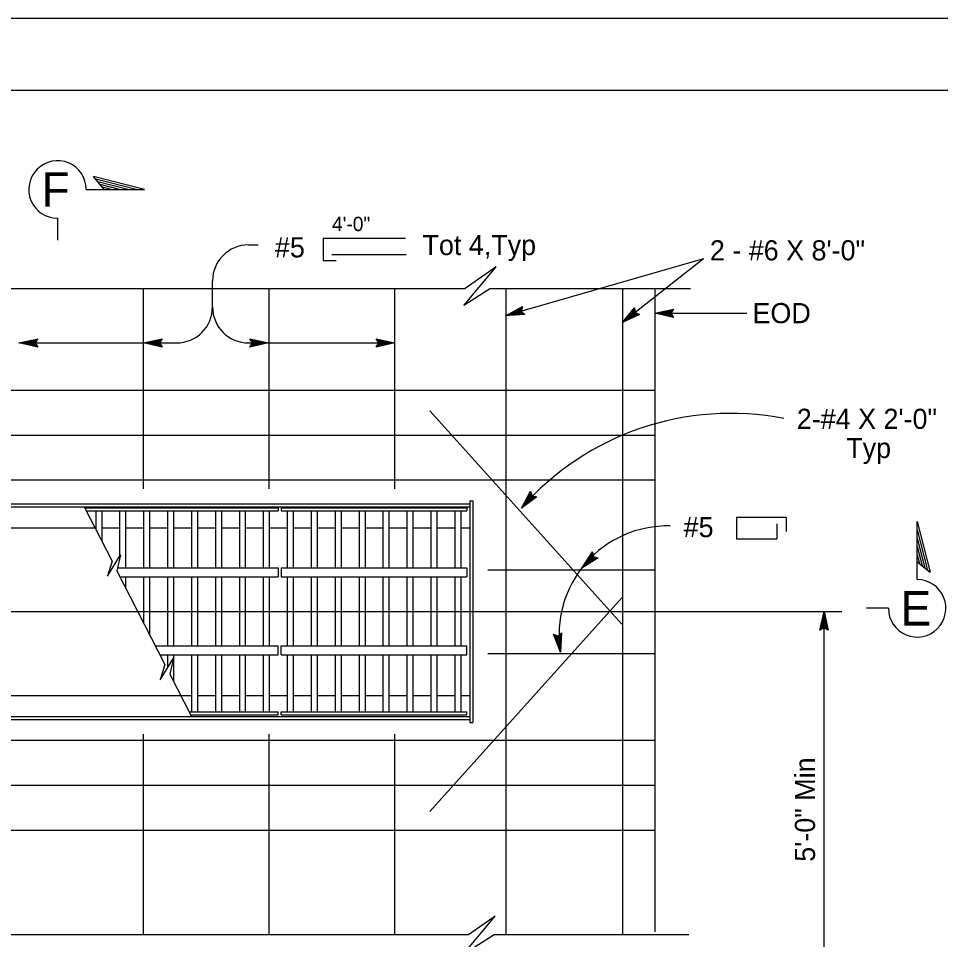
# Model space of a CAD drawing. Extents: x 0 to 2.83, y 0 to 1.83.
# Drawn here: x 1.207 to 1.742, y 1.299 to 1.833 of the extents above; entities that cross this region are included whole.
import ezdxf

# ---------------------------------------------------------------- set-up
doc = ezdxf.new("R2010")
doc.units = 0
for name, color, linetype in [('10 Sheet Format', 7, 'Continuous'), ('201 Center and Station Line', 7, 'Continuous'), ('210 Border', 7, 'Continuous'), ('212 Leaders and Dim Lines', 7, 'Continuous'), ('213 Rebar', 7, 'Continuous'), ('214 Text and Titles', 7, 'Continuous'), ('216 Rebar', 7, 'Continuous'), ('220 Structural Steel', 7, 'Continuous'), ('241 Concrete', 7, 'Continuous'), ('Default', 7, 'Continuous')]:
    doc.layers.add(name, color=color, linetype=linetype)

msp = doc.modelspace()

# ---------------------------------------------------------------- linework, layer by layer
at = {"layer": '10 Sheet Format'}
msp.add_lwpolyline([(0, 0), (2.83333, 0), (2.83333, 1.83333), (0, 1.83333)], close=True, dxfattribs=at)
at = {"layer": '201 Center and Station Line'}
msp.add_line((1.01442, 1.48922), (1.68502, 1.48922), dxfattribs=at)
at = {"layer": '210 Border'}
msp.add_line((0.08333, 1.79167), (2.79167, 1.79167), dxfattribs=at)
at = {"layer": '212 Leaders and Dim Lines'}
for p, q in [((1.60471, 1.69395), (1.48987, 1.66086)), ((1.60471, 1.69395), (1.55765, 1.65686)), ((1.48987, 1.66086), (1.49963, 1.66617)), ((1.49228, 1.66156), (1.4994, 1.66543)), ((1.49467, 1.66224), (1.49927, 1.66474)), ((1.49707, 1.66293), (1.49904, 1.664)), ((1.49963, 1.66617), (1.4989, 1.66346)), ((1.49963, 1.66617), (1.49963, 1.66617)), ((1.55765, 1.65686), (1.56468, 1.66547)), ((1.55962, 1.65842), (1.56475, 1.66469)), ((1.56157, 1.65995), (1.56489, 1.664)), ((1.56468, 1.66547), (1.56468, 1.66547)), ((1.56468, 1.66547), (1.56503, 1.66268)), ((1.57642, 1.6623), (1.58727, 1.66471)), ((1.57894, 1.66231), (1.58685, 1.66406)), ((1.58727, 1.66471), (1.58583, 1.6623)), ((1.58727, 1.66471), (1.58727, 1.66471)), ((1.50097, 1.66153), (1.48987, 1.66086)), ((1.48987, 1.66086), (1.48987, 1.66086)), ((1.50041, 1.66204), (1.49227, 1.66155)), ((1.49983, 1.66255), (1.49467, 1.66224)), ((1.49934, 1.66306), (1.49707, 1.66293)), ((1.4989, 1.66346), (1.50097, 1.66153)), ((1.50097, 1.66153), (1.50097, 1.66153)), ((1.56767, 1.66167), (1.55765, 1.65686)), ((1.56696, 1.66194), (1.55961, 1.65841)), ((1.56623, 1.66218), (1.56157, 1.65995)), ((1.56354, 1.66149), (1.56495, 1.66323)), ((1.56559, 1.66248), (1.56354, 1.66149)), ((1.56503, 1.66268), (1.56767, 1.66167)), ((1.56767, 1.66167), (1.56767, 1.66167)), ((1.58727, 1.65988), (1.57642, 1.6623)), ((1.57642, 1.6623), (1.57642, 1.6623)), ((1.57642, 1.6623), (1.6298, 1.6623)), ((1.58688, 1.66052), (1.57892, 1.6623)), ((1.58142, 1.6623), (1.58652, 1.66343)), ((1.58646, 1.66117), (1.58142, 1.6623)), ((1.58391, 1.6623), (1.5861, 1.66278)), ((1.58614, 1.6618), (1.58391, 1.6623)), ((1.58583, 1.6623), (1.58727, 1.65988)), ((1.58727, 1.65988), (1.58727, 1.65988)), ((1.55765, 1.65686), (1.55765, 1.65686)), ((1.20757, 1.64511), (1.21842, 1.64752)), ((1.20757, 1.64511), (1.29902, 1.64511)), ((1.21842, 1.64269), (1.20757, 1.64511)), ((1.20757, 1.64511), (1.20757, 1.64511)), ((1.21802, 1.64334), (1.21006, 1.64511)), ((1.21008, 1.64512), (1.21799, 1.64687)), ((1.21256, 1.64511), (1.21767, 1.64624)), ((1.2176, 1.64399), (1.21256, 1.64511)), ((1.21506, 1.64511), (1.21725, 1.64559)), ((1.21729, 1.64461), (1.21506, 1.64511)), ((1.21842, 1.64752), (1.21697, 1.64511)), ((1.21697, 1.64511), (1.21842, 1.64269)), ((1.21842, 1.64752), (1.21842, 1.64752)), ((1.21842, 1.64269), (1.21842, 1.64269)), ((1.27977, 1.64511), (1.29062, 1.64752)), ((1.29062, 1.64269), (1.27977, 1.64511)), ((1.27977, 1.64511), (1.27977, 1.64511)), ((1.29023, 1.64333), (1.28227, 1.64511)), ((1.28229, 1.64512), (1.2902, 1.64687)), ((1.28477, 1.64511), (1.28988, 1.64624)), ((1.28981, 1.64398), (1.28477, 1.64511)), ((1.28727, 1.64511), (1.28945, 1.64559)), ((1.28949, 1.64461), (1.28727, 1.64511)), ((1.29062, 1.64752), (1.28918, 1.64511)), ((1.28918, 1.64511), (1.29062, 1.64269)), ((1.29062, 1.64752), (1.29062, 1.64752)), ((1.29062, 1.64269), (1.29062, 1.64269)), ((1.33947, 1.64511), (1.42569, 1.64511)), ((1.34301, 1.64511), (1.34156, 1.64754)), ((1.34156, 1.64754), (1.34156, 1.64754)), ((1.34156, 1.64754), (1.35242, 1.64511)), ((1.35242, 1.64511), (1.34156, 1.64271)), ((1.34156, 1.64271), (1.34301, 1.64511)), ((1.34156, 1.64271), (1.34156, 1.64271)), ((1.34196, 1.64689), (1.34992, 1.64512)), ((1.3499, 1.64511), (1.34199, 1.64336)), ((1.34742, 1.64512), (1.34231, 1.64399)), ((1.34238, 1.64625), (1.34742, 1.64512)), ((1.3427, 1.64562), (1.34492, 1.64512)), ((1.34492, 1.64512), (1.34274, 1.64464)), ((1.35242, 1.64511), (1.35242, 1.64511)), ((1.41629, 1.64511), (1.41484, 1.64754)), ((1.41484, 1.64754), (1.41484, 1.64754)), ((1.41484, 1.64754), (1.42569, 1.64511)), ((1.42569, 1.64511), (1.41484, 1.64271)), ((1.41484, 1.64271), (1.41629, 1.64511)), ((1.41484, 1.64271), (1.41484, 1.64271)), ((1.41523, 1.64689), (1.4232, 1.64512)), ((1.42318, 1.64511), (1.41527, 1.64336)), ((1.4207, 1.64512), (1.41559, 1.64399)), ((1.41566, 1.64625), (1.4207, 1.64512)), ((1.41598, 1.64562), (1.4182, 1.64512)), ((1.4182, 1.64512), (1.41601, 1.64464)), ((1.42569, 1.64511), (1.42569, 1.64511)), ((1.49903, 1.5493), (1.50438, 1.55904)), ((1.50068, 1.55119), (1.50459, 1.55829)), ((1.50233, 1.55305), (1.50485, 1.55764)), ((1.50398, 1.55493), (1.50506, 1.55689)), ((1.50438, 1.55904), (1.50438, 1.55904)), ((1.50438, 1.55904), (1.50523, 1.55637)), ((1.50801, 1.55585), (1.49903, 1.5493)), ((1.50727, 1.55598), (1.50067, 1.55118)), ((1.5065, 1.5561), (1.50233, 1.55305)), ((1.50582, 1.55627), (1.50398, 1.55493)), ((1.50523, 1.55637), (1.50801, 1.55585)), ((1.50801, 1.55585), (1.50801, 1.55585)), ((1.49903, 1.5493), (1.49903, 1.5493)), ((1.53417, 1.51452), (1.54024, 1.52383)), ((1.54361, 1.52037), (1.53417, 1.51452)), ((1.54289, 1.52056), (1.53595, 1.51626)), ((1.53596, 1.51628), (1.54039, 1.52306)), ((1.53774, 1.51801), (1.5406, 1.52239)), ((1.54213, 1.52073), (1.53774, 1.51801)), ((1.53953, 1.51975), (1.54075, 1.52163)), ((1.54146, 1.52095), (1.53953, 1.51975)), ((1.54024, 1.52383), (1.54024, 1.52383)), ((1.54024, 1.52383), (1.54089, 1.52109)), ((1.54089, 1.52109), (1.54361, 1.52037)), ((1.54361, 1.52037), (1.54361, 1.52037)), ((1.53417, 1.51452), (1.53417, 1.51452)), ((1.67226, 1.47837), (1.67468, 1.48922)), ((1.67468, 1.26073), (1.67468, 1.48922)), ((1.67468, 1.48922), (1.67468, 1.48922)), ((1.67468, 1.48922), (1.67709, 1.47837)), ((1.6729, 1.47876), (1.67468, 1.48673)), ((1.67355, 1.47919), (1.67468, 1.48423)), ((1.67468, 1.48423), (1.67581, 1.47912)), ((1.67469, 1.48671), (1.67644, 1.4788)), ((1.52023, 1.47508), (1.52238, 1.4769)), ((1.52238, 1.4769), (1.52176, 1.4658)), ((1.52238, 1.4769), (1.52238, 1.4769)), ((1.67468, 1.47982), (1.67226, 1.47837)), ((1.67226, 1.47837), (1.67226, 1.47837)), ((1.67418, 1.47951), (1.67467, 1.48173)), ((1.67467, 1.48173), (1.67516, 1.47955)), ((1.67709, 1.47837), (1.67468, 1.47982)), ((1.67709, 1.47837), (1.67709, 1.47837)), ((1.52176, 1.4658), (1.51762, 1.47611)), ((1.51762, 1.47611), (1.51762, 1.47611)), ((1.51762, 1.47611), (1.52023, 1.47508)), ((1.52134, 1.46828), (1.51833, 1.4758)), ((1.52095, 1.47073), (1.519, 1.47559)), ((1.52054, 1.4732), (1.51971, 1.47527)), ((1.52067, 1.47547), (1.52054, 1.4732)), ((1.52124, 1.47589), (1.52095, 1.47073)), ((1.52181, 1.47641), (1.52135, 1.46826)), ((1.52176, 1.4658), (1.52176, 1.4658))]:
    msp.add_line(p, q, dxfattribs=at)
for centre, radius, start, end in [((1.34069, 1.68115), 0.02083, 90, 180), ((1.29902, 1.66595), 0.02083, 270, 360), ((1.34069, 1.66595), 0.02083, 180, 270), ((1.62041, 1.44262), 0.1616, 78.9568, 138.6871), ((1.5838, 1.47605), 0.06288, 88.6087, 189.3841)]:
    msp.add_arc(centre, radius, start, end, dxfattribs=at)
at = {"layer": '213 Rebar'}
for p, q in [((1.62393, 1.54409), (1.65263, 1.54409)), ((1.62393, 1.54409), (1.62393, 1.53128)), ((1.65263, 1.54409), (1.65263, 1.53575)), ((1.64726, 1.54008), (1.64726, 1.53152)), ((1.62394, 1.53152), (1.64726, 1.53152))]:
    msp.add_line(p, q, dxfattribs=at)
at = {"layer": '214 Text and Titles'}
for p, q in [((1.28036, 1.73412), (1.25089, 1.74164)), ((1.25697, 1.73412), (1.25089, 1.74164)), ((1.27552, 1.73412), (1.25215, 1.74008)), ((1.2466, 1.73427), (1.2466, 1.73427)), ((1.2466, 1.73412), (1.28036, 1.73412)), ((1.27067, 1.73412), (1.25341, 1.73852)), ((1.26582, 1.73412), (1.25467, 1.73696)), ((1.26097, 1.73412), (1.25593, 1.7354)), ((1.22993, 1.71745), (1.22993, 1.70477)), ((1.38414, 1.70594), (1.38414, 1.69293)), ((1.38414, 1.70594), (1.43177, 1.70594)), ((1.38904, 1.69632), (1.43218, 1.69632)), ((1.38414, 1.69293), (1.3915, 1.69293)), ((1.72864, 1.54157), (1.73616, 1.5121)), ((1.72864, 1.50781), (1.72864, 1.54157)), ((1.72864, 1.53673), (1.7346, 1.51336)), ((1.72864, 1.53188), (1.73304, 1.51462)), ((1.72864, 1.52703), (1.73149, 1.51589)), ((1.72864, 1.52218), (1.72993, 1.51715)), ((1.72864, 1.51819), (1.73616, 1.5121)), ((1.72879, 1.50781), (1.72879, 1.50781)), ((1.71198, 1.49114), (1.6993, 1.49114))]:
    msp.add_line(p, q, dxfattribs=at)
for centre, start, end in [((1.22993, 1.73412), 0, 270.0005), ((1.72864, 1.49114), 179.9995, 90)]:
    msp.add_arc(centre, 0.01667, start, end, dxfattribs=at)
at = {"layer": '216 Rebar'}
for p, q in [((1.27986, 1.5604), (1.27986, 1.67672)), ((1.35278, 1.5604), (1.35278, 1.67672)), ((1.42569, 1.5604), (1.42569, 1.67672)), ((1.48993, 1.67672), (1.48993, 1.30173)), ((1.55764, 1.67672), (1.55764, 1.30173)), ((1.00729, 1.6177), (1.57642, 1.6177)), ((1.55742, 1.48189), (1.4459, 1.60575)), ((1.00729, 1.59165), (1.57642, 1.59165)), ((1.00729, 1.56561), (1.57642, 1.56561)), ((1.47951, 1.51353), (1.57642, 1.51353)), ((1.55742, 1.49719), (1.4459, 1.37333)), ((1.47951, 1.46492), (1.57642, 1.46492)), ((1.27986, 1.30173), (1.27986, 1.41804)), ((1.35278, 1.30173), (1.35278, 1.41804)), ((1.00729, 1.41457), (1.57642, 1.41457)), ((1.00729, 1.38853), (1.57642, 1.38853)), ((1.00729, 1.36249), (1.57642, 1.36249))]:
    msp.add_line(p, q, dxfattribs=at)
at = {"layer": '220 Structural Steel'}
for p, q in [((1.13403, 1.55172), (1.4691, 1.55172)), ((1.4691, 1.55346), (1.4691, 1.42499)), ((1.4691, 1.55346), (1.47083, 1.55346)), ((1.47083, 1.55346), (1.47083, 1.42499)), ((1.13403, 1.54999), (1.4691, 1.54999)), ((1.24544, 1.54999), (1.26157, 1.51847)), ((1.24577, 1.54935), (1.35799, 1.54935)), ((1.24666, 1.54761), (1.35799, 1.54761)), ((1.25208, 1.54761), (1.25208, 1.53701)), ((1.25555, 1.54761), (1.25555, 1.53022)), ((1.26597, 1.54761), (1.26597, 1.52125)), ((1.26945, 1.54761), (1.26945, 1.51463)), ((1.27986, 1.54761), (1.27986, 1.51463)), ((1.28333, 1.54761), (1.28333, 1.51463)), ((1.29375, 1.54761), (1.29375, 1.51463)), ((1.29722, 1.54761), (1.29722, 1.51463)), ((1.30764, 1.54761), (1.30764, 1.51463)), ((1.31111, 1.54761), (1.31111, 1.51463)), ((1.32153, 1.54761), (1.32153, 1.51463)), ((1.325, 1.54761), (1.325, 1.51463)), ((1.33542, 1.54761), (1.33542, 1.51463)), ((1.33889, 1.54761), (1.33889, 1.51463)), ((1.3493, 1.54761), (1.3493, 1.51463)), ((1.35278, 1.54761), (1.35278, 1.51463)), ((1.35799, 1.54935), (1.35799, 1.54761)), ((1.35972, 1.54935), (1.35972, 1.54761)), ((1.35972, 1.54935), (1.46736, 1.54935)), ((1.35972, 1.54761), (1.46736, 1.54761)), ((1.36319, 1.54761), (1.36319, 1.51463)), ((1.36667, 1.54761), (1.36667, 1.51463)), ((1.37708, 1.54761), (1.37708, 1.51463)), ((1.38055, 1.54761), (1.38055, 1.51463)), ((1.39097, 1.54761), (1.39097, 1.51463)), ((1.39444, 1.54761), (1.39444, 1.51463)), ((1.40486, 1.54761), (1.40486, 1.51463)), ((1.40833, 1.54761), (1.40833, 1.51463)), ((1.41875, 1.54761), (1.41875, 1.51463)), ((1.42222, 1.54761), (1.42222, 1.51463)), ((1.43264, 1.54761), (1.43264, 1.51463)), ((1.43611, 1.54761), (1.43611, 1.51463)), ((1.44653, 1.54761), (1.44653, 1.51463)), ((1.45, 1.54761), (1.45, 1.51463)), ((1.46041, 1.54761), (1.46041, 1.51463)), ((1.46389, 1.54761), (1.46389, 1.51463)), ((1.46736, 1.54935), (1.46736, 1.54761)), ((1.13403, 1.53784), (1.2516, 1.53784)), ((1.25555, 1.53784), (1.26597, 1.53784)), ((1.26945, 1.53784), (1.27986, 1.53784)), ((1.28333, 1.53784), (1.29375, 1.53784)), ((1.29722, 1.53784), (1.30764, 1.53784)), ((1.31111, 1.53784), (1.32153, 1.53784)), ((1.325, 1.53784), (1.33542, 1.53784)), ((1.33889, 1.53784), (1.3493, 1.53784)), ((1.35278, 1.53784), (1.36319, 1.53784)), ((1.36667, 1.53784), (1.37708, 1.53784)), ((1.38055, 1.53784), (1.39097, 1.53784)), ((1.39444, 1.53784), (1.40486, 1.53784)), ((1.40833, 1.53784), (1.41875, 1.53784)), ((1.42222, 1.53784), (1.43264, 1.53784)), ((1.43611, 1.53784), (1.44653, 1.53784)), ((1.45, 1.53784), (1.46041, 1.53784)), ((1.46389, 1.53784), (1.4691, 1.53784)), ((1.25884, 1.50972), (1.26651, 1.52212)), ((1.26651, 1.52212), (1.26443, 1.51288)), ((1.26157, 1.51847), (1.25884, 1.50972)), ((1.26483, 1.51463), (1.35799, 1.51463)), ((1.35799, 1.51463), (1.35799, 1.50942)), ((1.35972, 1.51463), (1.35972, 1.50942)), ((1.35972, 1.51463), (1.46736, 1.51463)), ((1.46736, 1.51463), (1.46736, 1.50942)), ((1.26443, 1.51288), (1.29226, 1.45849)), ((1.2662, 1.50942), (1.35799, 1.50942)), ((1.26945, 1.50942), (1.26945, 1.50308)), ((1.27986, 1.50942), (1.27986, 1.48272)), ((1.28333, 1.50942), (1.28333, 1.47594)), ((1.29375, 1.50942), (1.29375, 1.4693)), ((1.29722, 1.50942), (1.29722, 1.4693)), ((1.30764, 1.50942), (1.30764, 1.4693)), ((1.31111, 1.50942), (1.31111, 1.4693)), ((1.32153, 1.50942), (1.32153, 1.4693)), ((1.325, 1.50942), (1.325, 1.4693)), ((1.33542, 1.50942), (1.33542, 1.4693)), ((1.33889, 1.50942), (1.33889, 1.4693)), ((1.3493, 1.50942), (1.3493, 1.4693)), ((1.35278, 1.50942), (1.35278, 1.4693)), ((1.35972, 1.50942), (1.46736, 1.50942)), ((1.36319, 1.50942), (1.36319, 1.4693)), ((1.36667, 1.50942), (1.36667, 1.4693)), ((1.37708, 1.50942), (1.37708, 1.4693)), ((1.38055, 1.50942), (1.38055, 1.4693)), ((1.39097, 1.50942), (1.39097, 1.4693)), ((1.39444, 1.50942), (1.39444, 1.4693)), ((1.40486, 1.50942), (1.40486, 1.4693)), ((1.40833, 1.50942), (1.40833, 1.4693)), ((1.41875, 1.50942), (1.41875, 1.4693)), ((1.42222, 1.50942), (1.42222, 1.4693)), ((1.43264, 1.50942), (1.43264, 1.4693)), ((1.43611, 1.50942), (1.43611, 1.4693)), ((1.44653, 1.50942), (1.44653, 1.4693)), ((1.45, 1.50942), (1.45, 1.4693)), ((1.46041, 1.50942), (1.46041, 1.4693)), ((1.46389, 1.50942), (1.46389, 1.4693)), ((1.28673, 1.4693), (1.35799, 1.4693)), ((1.35799, 1.46409), (1.35799, 1.4693)), ((1.35972, 1.46409), (1.35972, 1.4693)), ((1.35972, 1.4693), (1.46736, 1.4693)), ((1.46736, 1.46409), (1.46736, 1.4693)), ((1.2894, 1.46409), (1.35799, 1.46409)), ((1.28953, 1.44973), (1.2972, 1.46213)), ((1.29375, 1.46409), (1.29375, 1.45655)), ((1.2972, 1.46213), (1.29512, 1.45291)), ((1.29722, 1.46409), (1.29722, 1.4488)), ((1.30764, 1.46409), (1.30764, 1.4311)), ((1.31111, 1.46409), (1.31111, 1.4311)), ((1.32153, 1.46409), (1.32153, 1.4311)), ((1.325, 1.46409), (1.325, 1.4311)), ((1.33542, 1.46409), (1.33542, 1.4311)), ((1.33889, 1.46409), (1.33889, 1.4311)), ((1.3493, 1.46409), (1.3493, 1.4311)), ((1.35278, 1.46409), (1.35278, 1.4311)), ((1.35972, 1.46409), (1.46736, 1.46409)), ((1.36319, 1.46409), (1.36319, 1.4311)), ((1.36667, 1.46409), (1.36667, 1.4311)), ((1.37708, 1.46409), (1.37708, 1.4311)), ((1.38055, 1.46409), (1.38055, 1.4311)), ((1.39097, 1.46409), (1.39097, 1.4311)), ((1.39444, 1.46409), (1.39444, 1.4311)), ((1.40486, 1.46409), (1.40486, 1.4311)), ((1.40833, 1.46409), (1.40833, 1.4311)), ((1.41875, 1.46409), (1.41875, 1.4311)), ((1.42222, 1.46409), (1.42222, 1.4311)), ((1.43264, 1.46409), (1.43264, 1.4311)), ((1.43611, 1.46409), (1.43611, 1.4311)), ((1.44653, 1.46409), (1.44653, 1.4311)), ((1.45, 1.46409), (1.45, 1.4311)), ((1.46041, 1.46409), (1.46041, 1.4311)), ((1.46389, 1.46409), (1.46389, 1.4311)), ((1.29226, 1.45849), (1.28953, 1.44973)), ((1.29512, 1.45291), (1.30763, 1.42846)), ((1.13403, 1.44061), (1.30764, 1.44061)), ((1.31111, 1.44061), (1.32153, 1.44061)), ((1.325, 1.44061), (1.33542, 1.44061)), ((1.33889, 1.44061), (1.3493, 1.44061)), ((1.35278, 1.44061), (1.36319, 1.44061)), ((1.36667, 1.44061), (1.37708, 1.44061)), ((1.38055, 1.44061), (1.39097, 1.44061)), ((1.39444, 1.44061), (1.40486, 1.44061)), ((1.40833, 1.44061), (1.41875, 1.44061)), ((1.42222, 1.44061), (1.43264, 1.44061)), ((1.43611, 1.44061), (1.44653, 1.44061)), ((1.45, 1.44061), (1.46041, 1.44061)), ((1.46389, 1.44061), (1.4691, 1.44061)), ((1.13403, 1.42846), (1.4691, 1.42846)), ((1.30628, 1.4311), (1.35799, 1.4311)), ((1.30716, 1.42937), (1.35799, 1.42937)), ((1.35799, 1.42937), (1.35799, 1.4311)), ((1.3597, 1.42937), (1.46736, 1.42937)), ((1.35971, 1.4311), (1.46736, 1.4311)), ((1.35972, 1.42937), (1.35972, 1.4311)), ((1.46736, 1.42937), (1.46736, 1.4311)), ((1.13403, 1.42672), (1.4691, 1.42672)), ((1.4691, 1.42499), (1.47083, 1.42499))]:
    msp.add_line(p, q, dxfattribs=at)
at = {"layer": '241 Concrete'}
for p, q in [((1.4656, 1.66685), (1.48441, 1.6893)), ((1.48441, 1.6893), (1.4665, 1.67672)), ((1.16466, 1.67672), (1.4665, 1.67672)), ((1.48113, 1.67672), (1.4656, 1.66685)), ((1.48113, 1.67672), (1.59714, 1.67672)), ((1.57642, 1.67672), (1.57642, 1.30356)), ((1.46501, 1.29015), (1.48381, 1.3126)), ((1.48381, 1.3126), (1.46832, 1.30173)), ((1.46832, 1.30173), (1.17362, 1.30173)), ((1.4832, 1.30173), (1.46501, 1.29015)), ((1.59622, 1.30173), (1.4832, 1.30173))]:
    msp.add_line(p, q, dxfattribs=at)
at = {"layer": 'Default'}
for p, q in [((1.34069, 1.70198), (1.34639, 1.70198)), ((1.31986, 1.66595), (1.31986, 1.68115)), ((1.42569, 1.30173), (1.42569, 1.41804))]:
    msp.add_line(p, q, dxfattribs=at)

# ---------------------------------------------------------------- texts
at = {"layer": '212 Leaders and Dim Lines'}
msp.add_text('5\'-0" Min', height=0.011667, rotation=90, dxfattribs=at).set_placement((1.66941, 1.34412))
at = {"layer": '214 Text and Titles'}
for s, height, p in [('F', 0.02, (1.22064, 1.72412)), ('4\'-0"', 0.008333, (1.38918, 1.70996)), ('Tot 4,Typ', 0.011667, (1.44168, 1.69606)), ('#5', 0.011667, (1.35606, 1.69472)), ('2 - #6 X 8\'-0"', 0.0116666, (1.60842, 1.69299)), ('EOD', 0.011667, (1.63312, 1.65655)), ('2-#4 X 2\'-0"', 0.0116666, (1.65883, 1.59525)), ('Typ', 0.011667, (1.68753, 1.5783)), ('#5', 0.011667, (1.5932, 1.53242)), ('E', 0.02, (1.71897, 1.48114))]:
    msp.add_text(s, height=height, dxfattribs=at).set_placement(p)

doc.saveas('drawing.dxf')
